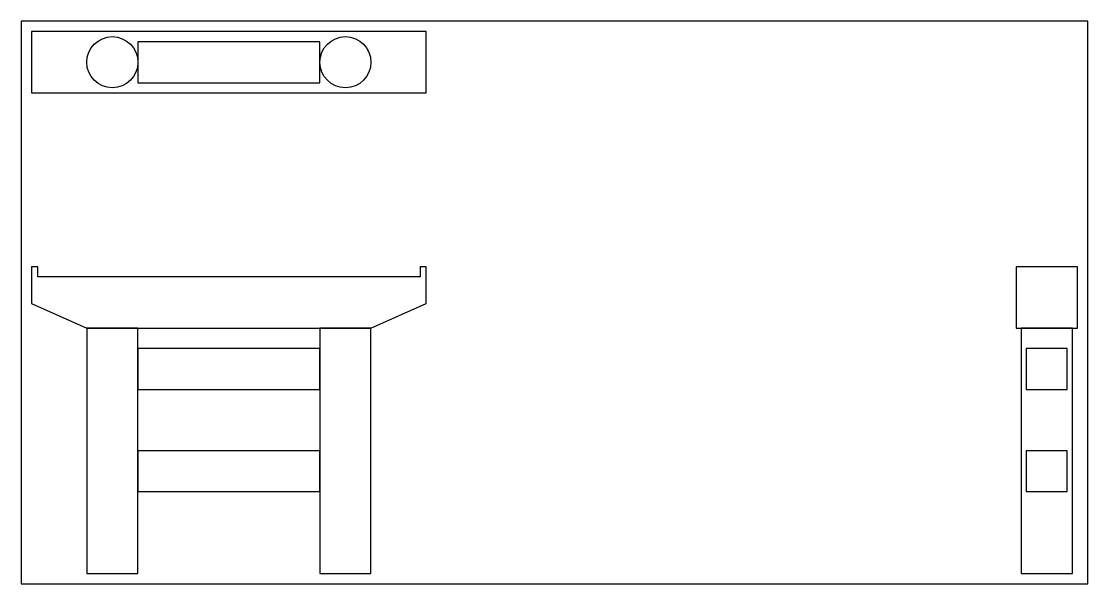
# Model space of a CAD drawing. Header units: metres. Extents: x 0 to 5215, y 0 to 2750.
import ezdxf

# ---------------------------------------------------------------- set-up
doc = ezdxf.new("R2010")
doc.units = ezdxf.units.M

msp = doc.modelspace()

# ---------------------------------------------------------------- linework, layer by layer
for points in [[(0, 0), (5215, 0), (5215, 2750), (0, 2750), (0, 0)], [(50, 2400), (1980, 2400), (1980, 2700), (50, 2700)], [(570, 2450), (1460, 2450), (1460, 2650), (570, 2650)], [(320, 1250), (1710, 1250), (1980, 1370), (1980, 1550), (1950, 1550), (1950, 1500), (80, 1500), (80, 1550), (50, 1550), (50, 1370)], [(4865, 1250), (5165, 1250), (5165, 1550), (4865, 1550)], [(320, 50), (570, 50), (570, 1250), (320, 1250)], [(1460, 50), (1710, 50), (1710, 1250), (1460, 1250)], [(4890, 50), (5140, 50), (5140, 1250), (4890, 1250)], [(570, 950), (1460, 950), (1460, 1150), (570, 1150)], [(4915, 950), (5115, 950), (5115, 1150), (4915, 1150)], [(570, 450), (1460, 450), (1460, 650), (570, 650)], [(4915, 450), (5115, 450), (5115, 650), (4915, 650)]]:
    msp.add_lwpolyline(points, close=True)
for centre in [(445, 2550), (1585, 2550)]:
    msp.add_circle(centre, 125)

doc.saveas('drawing.dxf')
